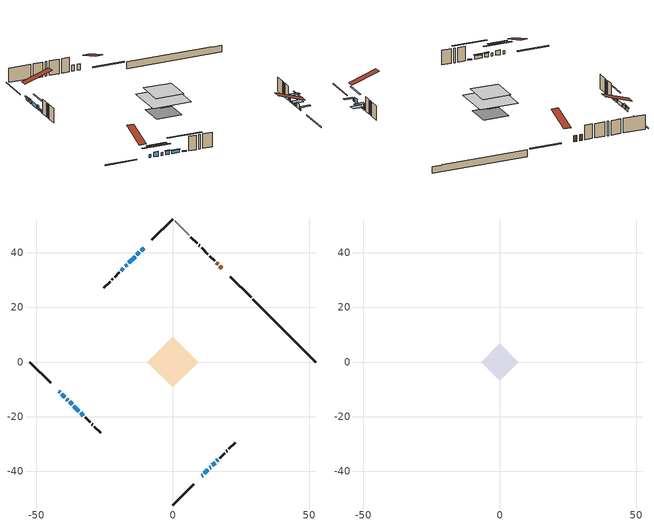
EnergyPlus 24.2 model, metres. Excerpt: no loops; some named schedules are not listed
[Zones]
conditioned space
 floor othersidecoefficients (Floor1 construction): -2.58,0 0,2.58 2.58,0 0,-2.58 z0.3
 floor adiabatic (AdiabaticFloorConstruction): -9.26,0 0,9.26 9.26,0 0,-9.26 z2.74
 floor foundation (Slab1 construction): -6.06,0 0,6.06 6.06,0 0,-6.06 z-2.01
 wall outside (RimJoist1 construction): 0,-52.45 7.62,-44.83 / -52.45,0 -44.83,-7.62 / 0,52.45 -7.62,44.83 / 28.73,23.72 21.11,31.34 z0.3:0.6
 wall outside (AdiabaticWallConstruction 1): 18.05,34.4 17.31,35.15 z0.3:2.33
 wall outside (AdiabaticWallConstruction): 10.68,-41.77 10.94,-41.52 z0.3:1.16; -41.77,-10.68 -41.34,-11.12 / -10.68,41.77 -11.58,40.87 / -38.87,-13.58 -38.44,-14.01 / -36.23,-16.22 -34.43,-18.02 z0.3:1.37; -40.68,-11.77 -39.53,-12.92 z0.3:1.93; -12.24,40.21 -13.14,39.31 / -13.79,38.66 -16.12,36.34 z0.3:1.52; 11.59,-40.86 12.92,-39.53 z0.3:2.05; 13.58,-38.88 13.87,-38.59 z0.3:0.71; -37.79,-14.67 -36.89,-15.57 z0.3:1.57; -33.78,-18.68 -32.77,-19.68 z0.3:0.66; 14.52,-37.93 15.56,-36.89 z0.3:0.55; 16.22,-36.23 16.58,-35.87 z0.3:2.31; -16.77,35.68 -17.42,35.03 z0.3:1.88; -18.07,34.38 -18.9,33.55 z0.3:0.96
 wall outside (Wall1 construction): 17.23,-35.22 19.01,-33.45 / -32.11,-20.34 -30.34,-22.11 / -19.56,32.9 -21.33,31.12 / 15.35,37.1 13.58,38.88 z0.3:5.18
 wall outside (Wall3 construction): 19.66,-32.79 19.96,-32.49 / -29.68,-22.77 -29.39,-23.07 / -21.99,30.47 -22.29,30.17 / 9.9,42.56 9.6,42.86 z0.3:5.18
 wall outside (Wall4 construction): 20.62,-31.83 22.92,-29.53 / -28.73,-23.72 -26.42,-26.03 / -22.94,29.51 -25.25,27.2 / 8.94,43.51 6.63,45.82 z0.3:5.18
 wall foundation (FoundationWall1 construction): 29.39,23.06,-2.01 29.39,23.06,0.3 50.15,2.31,0.3 50.15,2.31,0.14 52.45,0,0.14 52.45,0,-2.01
 wall othersidecoefficients (AdiabaticWallConstruction 1): 16.65,35.8 16,36.45 z0.3:2.33
 wall othersidecoefficients (Wall2 construction): 12.92,39.53 10.55,41.9 z0.3:5.18
 wall adiabatic (Wall5 construction): 5.98,46.48 0.66,51.8 z0.3:5.18
 window (WindowConstruction 12): 10.68,-41.77 10.93,-41.52 z0.3:1.16
 window (WindowConstruction 3): -41.77,-10.68 -41.34,-11.12 z0.3:1.37
 window (WindowConstruction 4): -40.68,-11.77 -39.53,-12.92 z0.3:1.92
 window (WindowConstruction 5): -10.68,41.77 -11.58,40.87 z0.3:1.37
 window (WindowConstruction 6): -12.24,40.21 -13.14,39.31 z0.3:1.52
 window (WindowConstruction 7): 11.59,-40.86 12.92,-39.53 z0.3:2.05
 window (WindowConstruction 8): 13.58,-38.88 13.86,-38.59 z0.3:0.71
 window (WindowConstruction 9): -38.87,-13.58 -38.44,-14.01 z0.3:1.37
 window (WindowConstruction 10): -37.78,-14.67 -36.89,-15.57 z0.3:1.57
 window (WindowConstruction 11): -36.23,-16.22 -34.43,-18.02 z0.3:1.37
 window (WindowConstruction 15): -33.78,-18.68 -32.77,-19.68 z0.3:0.66
 window (WindowConstruction 13): 14.52,-37.93 15.56,-36.89 z0.3:0.55
 window (WindowConstruction 14): 16.22,-36.23 16.58,-35.88 z0.3:2.31
 window (WindowConstruction): -13.8,38.66 -16.12,36.34 z0.3:1.52
 window (WindowConstruction 1): -16.77,35.68 -17.42,35.03 z0.3:1.88
 window (WindowConstruction 2): -18.08,34.38 -18.9,33.55 z0.3:0.96
 door (Door): 18.05,34.4 17.31,35.15 z0.3:2.33
 door inside (Door 1): 16.65,35.8 16.01,36.45 z0.3:2.33
 ceiling adiabatic (AdiabaticFloorConstruction): 0,-9.26 9.26,0 0,9.26 -9.26,0 z2.74
attic - vented
 floor to conditioned space (Floor2 construction Reversed): -6.82,0 0,6.82 6.82,0 0,-6.82 z5.18
 roof outside (Roof1 construction): 10.03,-42.43,5.18 3.39,-35.79,8.31 1.64,-37.54,8.31 8.28,-44.17,5.18; -42.43,-10.03,5.18 -35.79,-3.39,8.31 -37.54,-1.64,8.31 -44.17,-8.28,5.18; -10.03,42.43,5.18 -3.39,35.79,8.31 -1.64,37.54,8.31 -8.28,44.17,5.18; 18.71,33.75,5.18 12.07,27.11,8.31 13.82,25.36,8.31 20.46,32,5.18
shading: 11.15,-41.31 10.47,-41.98 12.84,-44.35 13.51,-43.68 z1.46; -39.49,-12.96 -43.61,-8.84 -43.9,-9.13 -39.78,-13.25 z3.98; -37.68,-14.77 -42.53,-9.93 -42.82,-10.22 -37.98,-15.06 z4.53; -11.72,40.73 -10.54,41.91 -10.83,42.2 -12.02,41.02 z1.57; -13.28,39.17 -12.1,40.36 -12.39,40.65 -13.57,39.46 z1.72; 14.77,-37.69 9.75,-42.71 10.04,-43 15.06,-37.98 z4.66; 14.01,-38.45 13.44,-39.02 13.73,-39.31 14.3,-38.74 z0.91; -36.6,-15.86 -40.72,-11.74 -41.01,-12.03 -36.89,-16.15 z3.98; -36.74,-15.71 -37.93,-14.53 -38.22,-14.82 -37.03,-16 z1.77; -34.29,-18.16 -36.37,-16.08 -36.66,-16.37 -34.58,-18.45 z1.57; -29.01,-23.44 -37.54,-14.92 -37.83,-15.21 -29.3,-23.74 z5.98; 15.77,-36.68 14.31,-38.14 16.68,-40.51 18.14,-39.05 z0.85; 16.79,-35.66 16.01,-36.44 18.38,-38.81 19.16,-38.03 z2.6; -19.26,33.19 -14.93,37.53 -15.22,37.82 -19.55,33.48 z4.48; -19.04,33.41 -17.93,34.52 -18.22,34.81 -19.33,33.7 z1.16
[Building]
Building 1: Terrain=Suburbs
[Site:Location]
Toronto City Centre_ON: Latitude {deg}=43.63; Longitude {deg}=-79.39; Time Zone {hr}=-5; Elevation {m}=77; Keep Site Location Information=Yes
[Site:GroundTemperature:Shallow]
5.01852, 3.26908, 3.12898, 3.95918, 7.29196, 10.6092, 13.4851, 15.3069, 15.4617, 13.9799, 11.1774, 7.9619
[Site:WaterMainsTemperature]
Calculation Method=Schedule; Temperature Schedule=mains temperature schedule
[Material] Roughness=Rough; Thermal Absorptance=0.9
Name | Thickness {m} | Conductivity {W/m-K} | Density {kg/m3} | Specific Heat {J/kg-K} | Solar Absorptance | Visible Absorptance
asphalt or fiberglass shingles | 0.00635 | 0.162714 | 1121.4 | 1465.45 | 0.4 | 0.4
ceiling loosefill ins | 0.0846667 | 0.0480833 | 16.02 | 1046.75 | 0.7 | 0.7
ceiling stud and cavity | 0.1397 | 0.0937792 | 65.682 | 1177.47 | 0.7 | 0.7
concrete 4.0 in. | 0.1016 | 1.803125 | 2242.8 | 837.4 | 0.7 | 0.7
concrete 8.0 in. | 0.2032 | 1.803125 | 2242.8 | 837.4 | 0.7 | 0.7
door material | 0.04445 | 0.053851 | 512.64 | 1214.23 | 0.7 | 0.7
door material 1 | 0.04445 | 0.060037 | 512.64 | 1214.23 | 0.7 | 0.7
exterior vertical ins | 0.0173194 | 0.029427 | 32.04 | 1214.23 | 0.7 | 0.7
floor covering | 0.0127 | 0.0433444 | 54.468 | 1339.84 | 0.6 | 0.6
floor rigid ins; rim joist rigid ins; wall rigid ins | 0.051816 | 0.029427 | 32.04 | 1214.23 | 0.7 | 0.7
floor rigid ins 1; wall rigid ins 2 | 0.512978 | 0.029427 | 32.04 | 1214.23 | 0.7 | 0.7
floor stud and cavity | 0.1397 | 0.120227 | 92.3553 | 1139.71 | 0.7 | 0.7
floor stud and cavity 1 | 0.1397 | 1.75129 | 37.0049 | 1207.88 | 0.7 | 0.7
furniture material conditioned space 1 | 0.1524 | 0.115458 | 640.8 | 1214.23 | 0.6 | 0.6
gypsum board | 0.0127 | 0.160291 | 801 | 837.4 | 0.6 | 0.6
gypsum board 1 | 0.0127 | 0.160291 | 801 | 837.4 | 0.7 | 0.7
osb sheathing 0.5 in. | 0.0127 | 0.115458 | 512.64 | 1214.23 | 0.7 | 0.7
osb sheathing 0.75 in. | 0.01905 | 0.115458 | 512.64 | 1214.23 | 0.7 | 0.7
osb sheathing 2.0 in. | 0.0508 | 0.115458 | 512.64 | 1214.23 | 0.7 | 0.7
rim joist stud and cavity | 0.0508 | 0.308293 | 125.044 | 1163.47 | 0.6 | 0.6
slab rigid ins | 0.00207109 | 0.029427 | 32.04 | 1214.23 | 0.7 | 0.7
wall rigid ins 1 | 0.051816 | 0.029427 | 32.04 | 1214.23 | 0.4 | 0.4
wall stud and cavity | 0.1397 | 0.165982 | 139.0536 | 1170.24 | 0.7 | 0.7
wall stud and cavity 1 | 0.1397 | 0.266649 | 139.0536 | 1170.24 | 0.7 | 0.7
wall stud and cavity 2 | 0.1397 | 0.369029 | 139.0536 | 1170.24 | 0.7 | 0.7
wall stud and cavity 3 | 0.1397 | 0.165635 | 139.0536 | 1170.24 | 0.7 | 0.7
wall stud and cavity 4 | 0.1397 | 0.138815 | 139.0536 | 1170.24 | 0.7 | 0.7
wall stud and cavity 5 | 0.0889 | 0.380278 | 52.3479 | 1209.89 | 0.7 | 0.7
wall stud and cavity 6 | 0.0889 | 0.391764 | 83.0341 | 1211.67 | 0.7 | 0.7
wood siding | 0.0254 | 0.102417 | 544.68 | 1172.36 | 0.4 | 0.4
wood siding 1; wood siding 2; wood siding 3 | 0.0254 | 0.102417 | 544.68 | 1172.36 | 0.7 | 0.7
[WindowMaterial:SimpleGlazingSystem]
Name | U-Factor {W/m2-K} | Solar Heat Gain Coefficient
WindowMaterial | 2.96732 | 0.6
WindowMaterial 1 | 2.99458 | 0.6
WindowMaterial 10 | 3.10132 | 0.39
WindowMaterial 11 | 3.10246 | 0.5
WindowMaterial 12 | 3.1053 | 0.51
WindowMaterial 13 | 3.04398 | 0.53
WindowMaterial 2 | 2.96164 | 0.63
WindowMaterial 3 | 2.972433 | 0.61
WindowMaterial 4 | 2.93382 | 0.65
WindowMaterial 5 | 2.92587 | 0.66
WindowMaterial 6 | 2.918492 | 0.67
WindowMaterial 7 | 2.887263 | 0.7
WindowMaterial 8 | 3.05079 | 0.5
WindowMaterial 9 | 2.91622 | 0.67
[Construction]
AdiabaticFloorConstruction: floor stud and cavity 1, floor rigid ins 1, osb sheathing 0.75 in., floor covering
AdiabaticWallConstruction: wood siding 2, wall rigid ins 2, wall stud and cavity 5, gypsum board
AdiabaticWallConstruction 1: wood siding 3, wall rigid ins 2, wall stud and cavity 5, gypsum board
Door: door material
Door 1: door material 1
Floor1 construction: floor stud and cavity, floor rigid ins, osb sheathing 0.75 in., floor covering
Floor2 construction Reversed: gypsum board, ceiling stud and cavity, ceiling loosefill ins
FoundationWall1 construction: concrete 8.0 in., gypsum board 1
furniture construction conditioned space 1: furniture material conditioned space 1
PartitionWallConstruction: gypsum board, wall stud and cavity 6, gypsum board
RimJoist1 construction: wood siding 1, rim joist rigid ins, osb sheathing 2.0 in., rim joist stud and cavity
Roof1 construction: asphalt or fiberglass shingles
Slab1 construction: slab rigid ins, concrete 4.0 in.
Wall1 construction: wood siding, wall rigid ins, osb sheathing 0.5 in., wall stud and cavity, gypsum board
Wall2 construction: wall rigid ins 1, osb sheathing 0.5 in., wall stud and cavity 1, gypsum board
Wall3 construction: wood siding, wall rigid ins, osb sheathing 0.5 in., wall stud and cavity 2, gypsum board
Wall4 construction: wood siding, wall rigid ins, osb sheathing 0.5 in., wall stud and cavity 3, gypsum board
Wall5 construction: wall rigid ins 1, osb sheathing 0.5 in., wall stud and cavity 4, gypsum board
WindowConstruction: WindowMaterial
WindowConstruction 1: WindowMaterial 1
WindowConstruction 10: WindowMaterial 9
WindowConstruction 11; WindowConstruction 5: WindowMaterial 5
WindowConstruction 12: WindowMaterial 10
WindowConstruction 13: WindowMaterial 11
WindowConstruction 14: WindowMaterial 12
WindowConstruction 15: WindowMaterial 13
WindowConstruction 2: WindowMaterial 2
WindowConstruction 3; WindowConstruction 9: WindowMaterial 3
WindowConstruction 4: WindowMaterial 4
WindowConstruction 6: WindowMaterial 6
WindowConstruction 7: WindowMaterial 7
WindowConstruction 8: WindowMaterial 8
[Zone] Multiplier=1; Part of Total Floor Area=Yes
Name | Volume {m3}
attic - vented | 47.1924
conditioned space | 642.1
[Space]
Name | Zone | Volume {m3}
attic - vented 1 | attic - vented | 47.1924
conditioned space 1 | conditioned space | 642.1
[ZoneInfiltration:EffectiveLeakageArea]
infil attic - vented 1: Zone or Space=attic - vented 1; Schedule=Always On Discrete; Effective Air Leakage Area {cm2}=3911.58; Stack Coefficient=0.000217606; Wind Coefficient=9.96679e-06
[ZoneMixing]
whole house fan mix: Zone or Space=attic - vented; Schedule=Always On Continuous; Design Flow Rate Calculation Method=Flow/Zone; Design Flow Rate {m3/s}=0; Source Zone or Space=conditioned space
[SurfaceProperty:OtherSideCoefficients]
other non-freezing space: Combined Convective/Radiative Film Coefficient {W/m2-K}=8.35; Constant Temperature Coefficient=1; External Dry-Bulb Temperature Coefficient=0; Ground Temperature Coefficient=0; Wind Speed Coefficient=0; Zone Air Temperature Coefficient=0; Constant Temperature Schedule=other non-freezing space; Previous Other Side Temperature Coefficient=0
[SurfaceProperty:ExposedFoundationPerimeter]
Slab1: Exposed Perimeter Calculation Method=TotalExposedPerimeter; Total Exposed Perimeter {m}=32.614
[InternalMass] Zone or ZoneList=conditioned space; Space or SpaceList=conditioned space 1
Name | Construction | Surface Area {m2}
furniture mass conditioned space 1 | furniture construction conditioned space 1 | 103.348
partition wall mass | PartitionWallConstruction | 258.37
[Lights]
interior lighting: Zone or ZoneList or Space or SpaceList=conditioned space 1; Schedule=interior lighting schedule; Design Level Calculation Method=LightingLevel; Lighting Level {W}=343.2; Return Air Fraction=0; Fraction Radiant=0.6; Fraction Visible=0.2; Fraction Replaceable=1
[People]
occupants: Zone or ZoneList or Space or SpaceList=conditioned space 1; Number of People Schedule=occupants schedule; Number of People Calculation Method=People; Number of People=3; Fraction Radiant=0.314171; Sensible Heat Fraction=0.56303; Activity Level Schedule=occupants activity schedule; Carbon Dioxide Generation Rate {m3/s-W}=0; Enable ASHRAE 55 Comfort Warnings=No; Mean Radiant Temperature Calculation Type=EnclosureAveraged
[ElectricEquipment] Zone or ZoneList or Space or SpaceList=conditioned space 1; Design Level Calculation Method=EquipmentLevel
Name | Schedule | Design Level {W} | Fraction Latent | Fraction Radiant | Fraction Lost
clothes dryer | clothes dryer schedule | 140.772 | 0.015 | 0.081 | 0.85
clothes washer | clothes washer schedule | 32.1985 | 0.03 | 0.162 | 0.7
cooking range | cooking range schedule | 208.969 | 0.08 | 0.432 | 0.2
dishwasher | dishwasher schedule | 66.8632 | 0.3 | 0.18 | 0.4
fridge | fridge schedule | 72.9452 | 0 | 0.6 | 0
mech vent bath fan 0 | mech vent bath fan 0 schedule | 50.2 | 0 | 0 | 1
mech vent bath fan 1 | mech vent bath fan 1 schedule | 50.2 | 0 | 0 | 1
mech vent house fan | mech vent house fan schedule | 0 | 0 | 0 | 1
mech vent house fan cfis | mech vent house fan cfis schedule | 0 | 0 | 0 | 0
mech vent range fan 0 | mech vent range fan 0 schedule | 57 | 0 | 0 | 1
misc plug loads | misc plug loads schedule | 494.7 | 0.045 | 0.513 | 0.1
whole house fan | Always On Discrete | 0 | 0 | 0 | 1
[OtherEquipment] Zone or ZoneList or Space or SpaceList=conditioned space 1; Design Level Calculation Method=EquipmentLevel
Name | Fuel Type | Schedule | Design Level {W} | Fraction Latent | Fraction Radiant | Fraction Lost
clothes dryer 1 | Electricity | clothes dryer schedule | 0 | 0.015 | 0.081 | 0.85
cooking range 1 | Electricity | cooking range schedule | 0 | 0.08 | 0.432 | 0.2
general water use latent | None | general water use schedule | 59.3978 | 1 | 0 | 0
general water use sensible | None | general water use schedule | -58.539 | 0 | 0.6 | 0
mech vent house fan latent load | None | Always On Discrete | 0 | 1 | 0 | 0
mech vent house fan sensible load | None | Always On Discrete | 0 | 0 | 0 | 0
water heater energy adjustment1 | NaturalGas | Always On Discrete | 0.01 | 0 | 0 | 1
[ZoneInfiltration:DesignFlowRate] Zone or ZoneList or Space or SpaceList=conditioned space 1; Schedule=Always On Discrete; Design Flow Rate Calculation Method=Flow/Zone; Design Flow Rate {m3/s}=0
infil flow; natural vent flow; whole house fan flow
[Foundation:Kiva]
Foundation Kiva 1: Initial Indoor Air Temperature {C}=18; Wall Height Above Grade {m}=0.299984; Wall Depth Below Slab {m}=0.2032; Custom Block Material Name 1=exterior vertical ins; Custom Block Depth 1 {m}=2.30999; Custom Block X Position 1 {m}=0.2159; Custom Block Z Position 1 {m}=0
[Foundation:Kiva:Settings]
Soil Conductivity {W/m-K}=0.849921; Soil Density {kg/m3}=1842.3; Soil Specific Heat {J/kg-K}=418.7; Ground Solar Absorptivity=0.9; Ground Thermal Absorptivity=0.9; Ground Surface Roughness {m}=0.03; Far-Field Width {m}=40; Deep-Ground Boundary Condition=ZeroFlux; Deep-Ground Depth {m}=40; Minimum Cell Dimension {m}=0.2; Maximum Cell Growth Coefficient=3; Simulation Timestep=Timestep
[Exterior:Lights]
exterior lighting: Schedule=exterior lighting schedule; Design Level {W}=75.6
[Schedule:Constant]
Name | Hourly Value
Always On Continuous; mech vent house fan schedule; mech vent house fan cfis schedule; Always On Discrete | 1
other non-freezing space; fridge schedule | 0
occupants activity schedule | 117.228
[Schedule:Week:Daily]
interior lighting schedule Week Rule - Jan1-Jan27: interior lighting schedule day, interior lighting schedule day, interior lighting schedule day, interior lighting schedule day, interior lighting schedule day, interior lighting schedule day, interior lighting schedule day, interior lighting schedule default day, interior lighting schedule default day, interior lighting schedule default day, interior lighting schedule default day, interior lighting schedule default day
interior lighting schedule Week Rule - Jan28-Feb3: interior lighting schedule day, interior lighting schedule day, interior lighting schedule day, interior lighting schedule day, interior lighting schedule day 1, interior lighting schedule day 1, interior lighting schedule day 1, interior lighting schedule default day, interior lighting schedule default day, interior lighting schedule default day, interior lighting schedule default day, interior lighting schedule default day
interior lighting schedule Week Rule - Feb4-Feb24: interior lighting schedule day 1, interior lighting schedule day 1, interior lighting schedule day 1, interior lighting schedule day 1, interior lighting schedule day 1, interior lighting schedule day 1, interior lighting schedule day 1, interior lighting schedule default day, interior lighting schedule default day, interior lighting schedule default day, interior lighting schedule default day, interior lighting schedule default day
interior lighting schedule Week Rule - Feb25-Mar3: interior lighting schedule day 1, interior lighting schedule day 1, interior lighting schedule day 1, interior lighting schedule day 1, interior lighting schedule day 2, interior lighting schedule day 2, interior lighting schedule day 2, interior lighting schedule default day, interior lighting schedule default day, interior lighting schedule default day, interior lighting schedule default day, interior lighting schedule default day
interior lighting schedule Week Rule - Mar4-Mar31: interior lighting schedule day 2, interior lighting schedule day 2, interior lighting schedule day 2, interior lighting schedule day 2, interior lighting schedule day 2, interior lighting schedule day 2, interior lighting schedule day 2, interior lighting schedule default day, interior lighting schedule default day, interior lighting schedule default day, interior lighting schedule default day, interior lighting schedule default day
interior lighting schedule Week Rule - Apr1-Apr28: interior lighting schedule day 3, interior lighting schedule day 3, interior lighting schedule day 3, interior lighting schedule day 3, interior lighting schedule day 3, interior lighting schedule day 3, interior lighting schedule day 3, interior lighting schedule default day, interior lighting schedule default day, interior lighting schedule default day, interior lighting schedule default day, interior lighting schedule default day
interior lighting schedule Week Rule - Apr29-May5: interior lighting schedule day 3, interior lighting schedule day 3, interior lighting schedule day 4, interior lighting schedule day 4, interior lighting schedule day 4, interior lighting schedule day 4, interior lighting schedule day 4, interior lighting schedule default day, interior lighting schedule default day, interior lighting schedule default day, interior lighting schedule default day, interior lighting schedule default day
interior lighting schedule Week Rule - May6-May26: interior lighting schedule day 4, interior lighting schedule day 4, interior lighting schedule day 4, interior lighting schedule day 4, interior lighting schedule day 4, interior lighting schedule day 4, interior lighting schedule day 4, interior lighting schedule default day, interior lighting schedule default day, interior lighting schedule default day, interior lighting schedule default day, interior lighting schedule default day
interior lighting schedule Week Rule - May27-Jun2: interior lighting schedule day 4, interior lighting schedule day 4, interior lighting schedule day 4, interior lighting schedule day 4, interior lighting schedule day 4, interior lighting schedule day 5, interior lighting schedule day 5, interior lighting schedule default day, interior lighting schedule default day, interior lighting schedule default day, interior lighting schedule default day, interior lighting schedule default day
interior lighting schedule Week Rule - Jun3-Jun30: interior lighting schedule day 5, interior lighting schedule day 5, interior lighting schedule day 5, interior lighting schedule day 5, interior lighting schedule day 5, interior lighting schedule day 5, interior lighting schedule day 5, interior lighting schedule default day, interior lighting schedule default day, interior lighting schedule default day, interior lighting schedule default day, interior lighting schedule default day
interior lighting schedule Week Rule - Jul1-Jul28: interior lighting schedule day 6, interior lighting schedule day 6, interior lighting schedule day 6, interior lighting schedule day 6, interior lighting schedule day 6, interior lighting schedule day 6, interior lighting schedule day 6, interior lighting schedule default day, interior lighting schedule default day, interior lighting schedule default day, interior lighting schedule default day, interior lighting schedule default day
interior lighting schedule Week Rule - Jul29-Aug4: interior lighting schedule day 6, interior lighting schedule day 6, interior lighting schedule day 6, interior lighting schedule day 7, interior lighting schedule day 7, interior lighting schedule day 7, interior lighting schedule day 7, interior lighting schedule default day, interior lighting schedule default day, interior lighting schedule default day, interior lighting schedule default day, interior lighting schedule default day
interior lighting schedule Week Rule - Aug5-Aug25: interior lighting schedule day 7, interior lighting schedule day 7, interior lighting schedule day 7, interior lighting schedule day 7, interior lighting schedule day 7, interior lighting schedule day 7, interior lighting schedule day 7, interior lighting schedule default day, interior lighting schedule default day, interior lighting schedule default day, interior lighting schedule default day, interior lighting schedule default day
interior lighting schedule Week Rule - Aug26-Sep1: interior lighting schedule day 7, interior lighting schedule day 7, interior lighting schedule day 7, interior lighting schedule day 7, interior lighting schedule day 7, interior lighting schedule day 7, interior lighting schedule day 8, interior lighting schedule default day, interior lighting schedule default day, interior lighting schedule default day, interior lighting schedule default day, interior lighting schedule default day
interior lighting schedule Week Rule - Sep2-Sep29: interior lighting schedule day 8, interior lighting schedule day 8, interior lighting schedule day 8, interior lighting schedule day 8, interior lighting schedule day 8, interior lighting schedule day 8, interior lighting schedule day 8, interior lighting schedule default day, interior lighting schedule default day, interior lighting schedule default day, interior lighting schedule default day, interior lighting schedule default day
interior lighting schedule Week Rule - Sep30-Oct6: interior lighting schedule day 8, interior lighting schedule day 9, interior lighting schedule day 9, interior lighting schedule day 9, interior lighting schedule day 9, interior lighting schedule day 9, interior lighting schedule day 9, interior lighting schedule default day, interior lighting schedule default day, interior lighting schedule default day, interior lighting schedule default day, interior lighting schedule default day
interior lighting schedule Week Rule - Oct7-Oct27: interior lighting schedule day 9, interior lighting schedule day 9, interior lighting schedule day 9, interior lighting schedule day 9, interior lighting schedule day 9, interior lighting schedule day 9, interior lighting schedule day 9, interior lighting schedule default day, interior lighting schedule default day, interior lighting schedule default day, interior lighting schedule default day, interior lighting schedule default day
interior lighting schedule Week Rule - Oct28-Nov3: interior lighting schedule day 9, interior lighting schedule day 9, interior lighting schedule day 9, interior lighting schedule day 9, interior lighting schedule day 10, interior lighting schedule day 10, interior lighting schedule day 10, interior lighting schedule default day, interior lighting schedule default day, interior lighting schedule default day, interior lighting schedule default day, interior lighting schedule default day
interior lighting schedule Week Rule - Nov4-Nov24: interior lighting schedule day 10, interior lighting schedule day 10, interior lighting schedule day 10, interior lighting schedule day 10, interior lighting schedule day 10, interior lighting schedule day 10, interior lighting schedule day 10, interior lighting schedule default day, interior lighting schedule default day, interior lighting schedule default day, interior lighting schedule default day, interior lighting schedule default day
interior lighting schedule Week Rule - Nov25-Dec1: interior lighting schedule day 10, interior lighting schedule day 10, interior lighting schedule day 10, interior lighting schedule day 10, interior lighting schedule day 10, interior lighting schedule day 10, interior lighting schedule day 11, interior lighting schedule default day, interior lighting schedule default day, interior lighting schedule default day, interior lighting schedule default day, interior lighting schedule default day
interior lighting schedule Week Rule - Dec2-Dec31: interior lighting schedule day 11, interior lighting schedule day 11, interior lighting schedule day 11, interior lighting schedule day 11, interior lighting schedule day 11, interior lighting schedule day 11, interior lighting schedule day 11, interior lighting schedule default day, interior lighting schedule default day, interior lighting schedule default day, interior lighting schedule default day, interior lighting schedule default day
occupants schedule Week Rule - Jan1-Dec31: occupants schedule day, occupants schedule day, occupants schedule day, occupants schedule day, occupants schedule day, occupants schedule day, occupants schedule day, occupants schedule default day, occupants schedule default day, occupants schedule default day, occupants schedule default day, occupants schedule default day
clothes dryer schedule Week Rule - Jan1-Dec31: clothes dryer schedule day, clothes dryer schedule day, clothes dryer schedule day, clothes dryer schedule day, clothes dryer schedule day, clothes dryer schedule day, clothes dryer schedule day, clothes dryer schedule default day, clothes dryer schedule default day, clothes dryer schedule default day, clothes dryer schedule default day, clothes dryer schedule default day
clothes washer schedule Week Rule - Jan1-Dec31: clothes washer schedule day, clothes washer schedule day, clothes washer schedule day, clothes washer schedule day, clothes washer schedule day, clothes washer schedule day, clothes washer schedule day, clothes washer schedule default day, clothes washer schedule default day, clothes washer schedule default day, clothes washer schedule default day, clothes washer schedule default day
cooking range schedule Week Rule - Jan1-Dec31: cooking range schedule day, cooking range schedule day, cooking range schedule day, cooking range schedule day, cooking range schedule day, cooking range schedule day, cooking range schedule day, cooking range schedule default day, cooking range schedule default day, cooking range schedule default day, cooking range schedule default day, cooking range schedule default day
dishwasher schedule Week Rule - Jan1-Dec31: dishwasher schedule day, dishwasher schedule day, dishwasher schedule day, dishwasher schedule day, dishwasher schedule day, dishwasher schedule day, dishwasher schedule day, dishwasher schedule default day, dishwasher schedule default day, dishwasher schedule default day, dishwasher schedule default day, dishwasher schedule default day
mech vent bath fan 0 schedule Week Rule - Jan1-Dec31: mech vent bath fan 0 schedule day, mech vent bath fan 0 schedule day, mech vent bath fan 0 schedule day, mech vent bath fan 0 schedule day, mech vent bath fan 0 schedule day, mech vent bath fan 0 schedule day, mech vent bath fan 0 schedule day, mech vent bath fan 0 schedule default day, mech vent bath fan 0 schedule default day, mech vent bath fan 0 schedule default day, mech vent bath fan 0 schedule default day, mech vent bath fan 0 schedule default day
mech vent bath fan 1 schedule Week Rule - Jan1-Dec31: mech vent bath fan 1 schedule day, mech vent bath fan 1 schedule day, mech vent bath fan 1 schedule day, mech vent bath fan 1 schedule day, mech vent bath fan 1 schedule day, mech vent bath fan 1 schedule day, mech vent bath fan 1 schedule day, mech vent bath fan 1 schedule default day, mech vent bath fan 1 schedule default day, mech vent bath fan 1 schedule default day, mech vent bath fan 1 schedule default day, mech vent bath fan 1 schedule default day
mech vent range fan 0 schedule Week Rule - Jan1-Dec31: mech vent range fan 0 schedule day, mech vent range fan 0 schedule day, mech vent range fan 0 schedule day, mech vent range fan 0 schedule day, mech vent range fan 0 schedule day, mech vent range fan 0 schedule day, mech vent range fan 0 schedule day, mech vent range fan 0 schedule default day, mech vent range fan 0 schedule default day, mech vent range fan 0 schedule default day, mech vent range fan 0 schedule default day, mech vent range fan 0 schedule default day
misc plug loads schedule Week Rule - Jan1-Dec31: misc plug loads schedule day, misc plug loads schedule day, misc plug loads schedule day, misc plug loads schedule day, misc plug loads schedule day, misc plug loads schedule day, misc plug loads schedule day, misc plug loads schedule default day, misc plug loads schedule default day, misc plug loads schedule default day, misc plug loads schedule default day, misc plug loads schedule default day
general water use schedule Week Rule - Jan1-Dec31: general water use schedule day, general water use schedule day, general water use schedule day, general water use schedule day, general water use schedule day, general water use schedule day, general water use schedule day, general water use schedule default day, general water use schedule default day, general water use schedule default day, general water use schedule default day, general water use schedule default day
exterior lighting schedule Week Rule - Jan1-Jan27: exterior lighting schedule day, exterior lighting schedule day, exterior lighting schedule day, exterior lighting schedule day, exterior lighting schedule day, exterior lighting schedule day, exterior lighting schedule day, exterior lighting schedule default day, exterior lighting schedule default day, exterior lighting schedule default day, exterior lighting schedule default day, exterior lighting schedule default day
exterior lighting schedule Week Rule - Jan28-Feb3: exterior lighting schedule day, exterior lighting schedule day, exterior lighting schedule day, exterior lighting schedule day, exterior lighting schedule day 1, exterior lighting schedule day 1, exterior lighting schedule day 1, exterior lighting schedule default day, exterior lighting schedule default day, exterior lighting schedule default day, exterior lighting schedule default day, exterior lighting schedule default day
exterior lighting schedule Week Rule - Feb4-Feb24: exterior lighting schedule day 1, exterior lighting schedule day 1, exterior lighting schedule day 1, exterior lighting schedule day 1, exterior lighting schedule day 1, exterior lighting schedule day 1, exterior lighting schedule day 1, exterior lighting schedule default day, exterior lighting schedule default day, exterior lighting schedule default day, exterior lighting schedule default day, exterior lighting schedule default day
exterior lighting schedule Week Rule - Feb25-Mar3: exterior lighting schedule day 1, exterior lighting schedule day 1, exterior lighting schedule day 1, exterior lighting schedule day 1, exterior lighting schedule day 2, exterior lighting schedule day 2, exterior lighting schedule day 2, exterior lighting schedule default day, exterior lighting schedule default day, exterior lighting schedule default day, exterior lighting schedule default day, exterior lighting schedule default day
exterior lighting schedule Week Rule - Mar4-Mar31: exterior lighting schedule day 2, exterior lighting schedule day 2, exterior lighting schedule day 2, exterior lighting schedule day 2, exterior lighting schedule day 2, exterior lighting schedule day 2, exterior lighting schedule day 2, exterior lighting schedule default day, exterior lighting schedule default day, exterior lighting schedule default day, exterior lighting schedule default day, exterior lighting schedule default day
exterior lighting schedule Week Rule - Apr1-Apr28: exterior lighting schedule day 3, exterior lighting schedule day 3, exterior lighting schedule day 3, exterior lighting schedule day 3, exterior lighting schedule day 3, exterior lighting schedule day 3, exterior lighting schedule day 3, exterior lighting schedule default day, exterior lighting schedule default day, exterior lighting schedule default day, exterior lighting schedule default day, exterior lighting schedule default day
exterior lighting schedule Week Rule - Apr29-May5: exterior lighting schedule day 3, exterior lighting schedule day 3, exterior lighting schedule day 4, exterior lighting schedule day 4, exterior lighting schedule day 4, exterior lighting schedule day 4, exterior lighting schedule day 4, exterior lighting schedule default day, exterior lighting schedule default day, exterior lighting schedule default day, exterior lighting schedule default day, exterior lighting schedule default day
exterior lighting schedule Week Rule - May6-May26: exterior lighting schedule day 4, exterior lighting schedule day 4, exterior lighting schedule day 4, exterior lighting schedule day 4, exterior lighting schedule day 4, exterior lighting schedule day 4, exterior lighting schedule day 4, exterior lighting schedule default day, exterior lighting schedule default day, exterior lighting schedule default day, exterior lighting schedule default day, exterior lighting schedule default day
exterior lighting schedule Week Rule - May27-Jun2: exterior lighting schedule day 4, exterior lighting schedule day 4, exterior lighting schedule day 4, exterior lighting schedule day 4, exterior lighting schedule day 4, exterior lighting schedule day 5, exterior lighting schedule day 5, exterior lighting schedule default day, exterior lighting schedule default day, exterior lighting schedule default day, exterior lighting schedule default day, exterior lighting schedule default day
[Schedule:Year]
interior lighting schedule: interior lighting schedule Week Rule - Jan1-Jan27, 1, 1, 1, 27, interior lighting schedule Week Rule - Jan28-Feb3, 1, 28, 2, 3, interior lighting schedule Week Rule - Feb4-Feb24, 2, 4, 2, 24, interior lighting schedule Week Rule - Feb25-Mar3, 2, 25, 3, 3, interior lighting schedule Week Rule - Mar4-Mar31, 3, 4, 3, 31, interior lighting schedule Week Rule - Apr1-Apr28, 4, 1, 4, 28, interior lighting schedule Week Rule - Apr29-May5, 4, 29, 5, 5, interior lighting schedule Week Rule - May6-May26, 5, 6, 5, 26, interior lighting schedule Week Rule - May27-Jun2, 5, 27, 6, 2, interior lighting schedule Week Rule - Jun3-Jun30, 6, 3, 6, 30, interior lighting schedule Week Rule - Jul1-Jul28, 7, 1, 7, 28, interior lighting schedule Week Rule - Jul29-Aug4, 7, 29, 8, 4, interior lighting schedule Week Rule - Aug5-Aug25, 8, 5, 8, 25, interior lighting schedule Week Rule - Aug26-Sep1, 8, 26, 9, 1, interior lighting schedule Week Rule - Sep2-Sep29, 9, 2, 9, 29, interior lighting schedule Week Rule - Sep30-Oct6, 9, 30, 10, 6, interior lighting schedule Week Rule - Oct7-Oct27, 10, 7, 10, 27, interior lighting schedule Week Rule - Oct28-Nov3, 10, 28, 11, 3, interior lighting schedule Week Rule - Nov4-Nov24, 11, 4, 11, 24, interior lighting schedule Week Rule - Nov25-Dec1, 11, 25, 12, 1, interior lighting schedule Week Rule - Dec2-Dec31, 12, 2, 12, 31
occupants schedule: occupants schedule Week Rule - Jan1-Dec31, 1, 1, 12, 31
clothes dryer schedule: clothes dryer schedule Week Rule - Jan1-Dec31, 1, 1, 12, 31
clothes washer schedule: clothes washer schedule Week Rule - Jan1-Dec31, 1, 1, 12, 31
cooking range schedule: cooking range schedule Week Rule - Jan1-Dec31, 1, 1, 12, 31
dishwasher schedule: dishwasher schedule Week Rule - Jan1-Dec31, 1, 1, 12, 31
mech vent bath fan 0 schedule: mech vent bath fan 0 schedule Week Rule - Jan1-Dec31, 1, 1, 12, 31
mech vent bath fan 1 schedule: mech vent bath fan 1 schedule Week Rule - Jan1-Dec31, 1, 1, 12, 31
mech vent range fan 0 schedule: mech vent range fan 0 schedule Week Rule - Jan1-Dec31, 1, 1, 12, 31
misc plug loads schedule: misc plug loads schedule Week Rule - Jan1-Dec31, 1, 1, 12, 31
general water use schedule: general water use schedule Week Rule - Jan1-Dec31, 1, 1, 12, 31
exterior lighting schedule: exterior lighting schedule Week Rule - Jan1-Jan27, 1, 1, 1, 27, exterior lighting schedule Week Rule - Jan28-Feb3, 1, 28, 2, 3, exterior lighting schedule Week Rule - Feb4-Feb24, 2, 4, 2, 24, exterior lighting schedule Week Rule - Feb25-Mar3, 2, 25, 3, 3, exterior lighting schedule Week Rule - Mar4-Mar31, 3, 4, 3, 31, exterior lighting schedule Week Rule - Apr1-Apr28, 4, 1, 4, 28, exterior lighting schedule Week Rule - Apr29-May5, 4, 29, 5, 5, exterior lighting schedule Week Rule - May6-May26, 5, 6, 5, 26, exterior lighting schedule Week Rule - May27-Jun2, 5, 27, 6, 2, exterior lighting schedule Week Rule - Jun3-Jun30, 6, 3, 6, 30, exterior lighting schedule Week Rule - Jul1-Jul28, 7, 1, 7, 28, exterior lighting schedule Week Rule - Jul29-Aug4, 7, 29, 8, 4, exterior lighting schedule Week Rule - Aug5-Aug25, 8, 5, 8, 25, exterior lighting schedule Week Rule - Aug26-Sep1, 8, 26, 9, 1, exterior lighting schedule Week Rule - Sep2-Sep29, 9, 2, 9, 29, exterior lighting schedule Week Rule - Sep30-Oct6, 9, 30, 10, 6, exterior lighting schedule Week Rule - Oct7-Oct27, 10, 7, 10, 27, exterior lighting schedule Week Rule - Oct28-Nov3, 10, 28, 11, 3, exterior lighting schedule Week Rule - Nov4-Nov24, 11, 4, 11, 24, exterior lighting schedule Week Rule - Nov25-Dec1, 11, 25, 12, 1, exterior lighting schedule Week Rule - Dec2-Dec31, 12, 2, 12, 31
[Schedule:Compact]
mains temperature schedule: Through: 01/01, For: AllDays, Until: 24:00, 8.80333, Through: 01/02, For: AllDays, Until: 24:00, 8.74333, Through: 01/03, For: AllDays, Until: 24:00, 8.68389, Through: 01/04, For: AllDays, Until: 24:00, 8.62611, Through: 01/05, For: AllDays, Until: 24:00, 8.56944, Through: 01/06, For: AllDays, Until: 24:00, 8.51389, Through: 01/07, For: AllDays, Until: 24:00, 8.45944, Through: 01/08, For: AllDays, Until: 24:00, 8.40611, Through: 01/09, For: AllDays, Until: 24:00, 8.35389, Through: 01/10, For: AllDays, Until: 24:00, 8.30278, Through: 01/11, For: AllDays, Until: 24:00, 8.25333, Through: 01/12, For: AllDays, Until: 24:00, 8.205, Through: 01/13, For: AllDays, Until: 24:00, 8.15778, Through: 01/14, For: AllDays, Until: 24:00, 8.11222, Through: 01/15, For: AllDays, Until: 24:00, 8.06778, Through: 01/16, For: AllDays, Until: 24:00, 8.02444, Through: 01/17, For: AllDays, Until: 24:00, 7.98222, Through: 01/18, For: AllDays, Until: 24:00, 7.94167, Through: 01/19, For: AllDays, Until: 24:00, 7.90222, Through: 01/20, For: AllDays, Until: 24:00, 7.86444, Through: 01/21, For: AllDays, Until: 24:00, 7.82778, Through: 01/22, For: AllDays, Until: 24:00, 7.79278, Through: 01/23, For: AllDays, Until: 24:00, 7.75889, Through: 01/24, For: AllDays, Until: 24:00, 7.72667, Through: 01/25, For: AllDays, Until: 24:00, 7.69556, Through: 01/26, For: AllDays, Until: 24:00, 7.66611, Through: 01/27, For: AllDays, Until: 24:00, 7.63778, Through: 01/28, For: AllDays, Until: 24:00, 7.61111, Through: 01/29, For: AllDays, Until: 24:00, 7.58556, Through: 01/30, For: AllDays, Until: 24:00, 7.56167, Through: 01/31, For: AllDays, Until: 24:00, 7.53944, Through: 02/01, For: AllDays, Until: 24:00, 7.51833, Through: 02/02, For: AllDays, Until: 24:00, 7.49889, Through: 02/03, For: AllDays, Until: 24:00, 7.48111, Through: 02/04, For: AllDays, Until: 24:00, 7.46444, Through: 02/05, For: AllDays, Until: 24:00, 7.44944, Through: 02/06, For: AllDays, Until: 24:00, 7.43556, Through: 02/07, For: AllDays, Until: 24:00, 7.42333, Through: 02/08, For: AllDays, Until: 24:00, 7.41278, Through: 02/09, For: AllDays, Until: 24:00, 7.40389, Through: 02/10, For: AllDays, Until: 24:00, 7.39611, Through: 02/11, For: AllDays, Until: 24:00, 7.39, Through: 02/12, For: AllDays, Until: 24:00, 7.38556, Through: 02/13, For: AllDays, Until: 24:00, 7.38222, Through: 02/14, For: AllDays, Until: 24:00, 7.38056, Through: 02/15, For: AllDays, Until: 24:00, 7.38056, Through: 02/16, For: AllDays, Until: 24:00, 7.38222, Through: 02/17, For: AllDays, Until: 24:00, 7.385, Through: 02/18, For: AllDays, Until: 24:00, 7.38944, Through: 02/19, For: AllDays, Until: 24:00, 7.395, Through: 02/20, For: AllDays, Until: 24:00, 7.40278, Through: 02/21, For: AllDays, Until: 24:00, 7.41167, Through: 02/22, For: AllDays, Until: 24:00, 7.42222, Through: 02/23, For: AllDays, Until: 24:00, 7.43389, Through: 02/24, For: AllDays, Until: 24:00, 7.44722, Through: 02/25, For: AllDays, Until: 24:00, 7.46222, Through: 02/26, For: AllDays, Until: 24:00, 7.47833, Through: 02/27, For: AllDays, Until: 24:00, 7.49611, Through: 02/28, For: AllDays, Until: 24:00, 7.51556, Through: 03/01, For: AllDays, Until: 24:00, 7.53667, Through: 03/02, For: AllDays, Until: 24:00, 7.55889, Through: 03/03, For: AllDays, Until: 24:00, 7.58222, Through: 03/04, For: AllDays, Until: 24:00, 7.60722, Through: 03/05, For: AllDays, Until: 24:00, 7.63389, Through: 03/06, For: AllDays, Until: 24:00, 7.66222, Through: 03/07, For: AllDays, Until: 24:00, 7.69111, Through: 03/08, For: AllDays, Until: 24:00, 7.72222, Through: 03/09, For: AllDays, Until: 24:00, 7.75444, Through: 03/10, For: AllDays, Until: 24:00, 7.78778, Through: 03/11, For: AllDays, Until: 24:00, 7.82278, Through: 03/12, For: AllDays, Until: 24:00, 7.85944, Through: 03/13, For: AllDays, Until: 24:00, 7.89722, Through: 03/14, For: AllDays, Until: 24:00, 7.93611, Through: 03/15, For: AllDays, Until: 24:00, 7.97667, Through: 03/16, For: AllDays, Until: 24:00, 8.01833, Through: 03/17, For: AllDays, Until: 24:00, 8.06167, Through: 03/18, For: AllDays, Until: 24:00, 8.10611, Through: 03/19, For: AllDays, Until: 24:00, 8.15167, Through: 03/20, For: AllDays, Until: 24:00, 8.19833, Through: 03/21, For: AllDays, Until: 24:00, 8.24667, Through: 03/22, For: AllDays, Until: 24:00, 8.29611, Through: 03/23, For: AllDays, Until: 24:00, 8.34667, Through: 03/24, For: AllDays, Until: 24:00, 8.39889, Through: 03/25, For: AllDays, Until: 24:00, 8.45167, Through: 03/26, For: AllDays, Until: 24:00, 8.50611, Through: 03/27, For: AllDays, Until: 24:00, 8.56167, Through: 03/28, For: AllDays, Until: 24:00, 8.61833, Through: 03/29, For: AllDays, Until: 24:00, 8.67611, Through: 03/30, For: AllDays, Until: 24:00, 8.735, Through: 03/31, For: AllDays, Until: 24:00, 8.795, Through: 04/01, For: AllDays, Until: 24:00, 8.85611, Through: 04/02, For: AllDays, Until: 24:00, 8.91833, Through: 04/03, For: AllDays, Until: 24:00, 8.98167, Through: 04/04, For: AllDays, Until: 24:00, 9.04556, Through: 04/05, For: AllDays, Until: 24:00, 9.11111, Through: 04/06, For: AllDays, Until: 24:00, 9.17722, Through: 04/07, For: AllDays, Until: 24:00, 9.24444, Through: 04/08, For: AllDays, Until: 24:00, 9.31222, Through: 04/09, For: AllDays, Until: 24:00, 9.38167, Through: 04/10, For: AllDays, Until: 24:00, 9.45167, Through: 04/11, For: AllDays, Until: 24:00, 9.52222, Through: 04/12, For: AllDays, Until: 24:00, 9.59444, Through: 04/13, For: AllDays, Until: 24:00, 9.66667, Through: 04/14, For: AllDays, Until: 24:00, 9.74, Through: 04/15, For: AllDays, Until: 24:00, 9.81444, Through: 04/16, For: AllDays, Until: 24:00, 9.88944, Through: 04/17, For: AllDays, Until: 24:00, 9.96556, Through: 04/18, For: AllDays, Until: 24:00, 10.0417, Through: 04/19, For: AllDays, Until: 24:00, 10.1189, Through: 04/20, For: AllDays, Until: 24:00, 10.1972, Through: 04/21, For: AllDays, Until: 24:00, 10.2756, Through: 04/22, For: AllDays, Until: 24:00, 10.355, Through: 04/23, For: AllDays, Until: 24:00, 10.435, Through: 04/24, For: AllDays, Until: 24:00, 10.515, Through: 04/25, For: AllDays, Until: 24:00, 10.5961, Through: 04/26, For: AllDays, Until: 24:00, 10.6778, Through: 04/27, For: AllDays, Until: 24:00, 10.76, Through: 04/28, For: AllDays, Until: 24:00, 10.8428, Through: 04/29, For: AllDays, Until: 24:00, 10.9261, Through: 04/30, For: AllDays, Until: 24:00, 11.0094, Through: 05/01, For: AllDays, Until: 24:00, 11.0933, Through: 05/02, For: AllDays, Until: 24:00, 11.1778, Through: 05/03, For: AllDays, Until: 24:00, 11.2628, Through: 05/04, For: AllDays, Until: 24:00, 11.3478, Through: 05/05, For: AllDays, Until: 24:00, 11.4333, Through: 05/06, For: AllDays, Until: 24:00, 11.5189, Through: 05/07, For: AllDays, Until: 24:00, 11.605, Through: 05/08, For: AllDays, Until: 24:00, 11.6917, Through: 05/09, For: AllDays, Until: 24:00, 11.7778, Through: 05/10, For: AllDays, Until: 24:00, 11.865, Through: 05/11, For: AllDays, Until: 24:00, 11.9517, Through: 05/12, For: AllDays, Until: 24:00, 12.0389, Through: 05/13, For: AllDays, Until: 24:00, 12.1261, Through: 05/14, For: AllDays, Until: 24:00, 12.2133, Through: 05/15, For: AllDays, Until: 24:00, 12.3006, Through: 05/16, For: AllDays, Until: 24:00, 12.3883, Through: 05/17, For: AllDays, Until: 24:00, 12.4756, Through: 05/18, For: AllDays, Until: 24:00, 12.5628, Through: 05/19, For: AllDays, Until: 24:00, 12.6506, Through: 05/20, For: AllDays, Until: 24:00, 12.7378, Through: 05/21, For: AllDays, Until: 24:00, 12.825, Through: 05/22, For: AllDays, Until: 24:00, 12.9122, Through: 05/23, For: AllDays, Until: 24:00, 12.9994, Through: 05/24, For: AllDays, Until: 24:00, 13.0861, Through: 05/25, For: AllDays, Until: 24:00, 13.1728, Through: 05/26, For: AllDays, Until: 24:00, 13.2594, Through: 05/27, For: AllDays, Until: 24:00, 13.3456, Through: 05/28, For: AllDays, Until: 24:00, 13.4317, Through: 05/29, For: AllDays, Until: 24:00, 13.5172, Through: 05/30, For: AllDays, Until: 24:00, 13.6028, Through: 05/31, For: AllDays, Until: 24:00, 13.6878, Through: 06/01, For: AllDays, Until: 24:00, 13.7722, Through: 06/02, For: AllDays, Until: 24:00, 13.8567, Through: 06/03, For: AllDays, Until: 24:00, 13.9406, Through: 06/04, For: AllDays, Until: 24:00, 14.0239, Through: 06/05, For: AllDays, Until: 24:00, 14.1067, Through: 06/06, For: AllDays, Until: 24:00, 14.1894, Through: 06/07, For: AllDays, Until: 24:00, 14.2711, Through: 06/08, For: AllDays, Until: 24:00, 14.3528, Through: 06/09, For: AllDays, Until: 24:00, 14.4339, Through: 06/10, For: AllDays, Until: 24:00, 14.5139, Through: 06/11, For: AllDays, Until: 24:00, 14.5939, Through: 06/12, For: AllDays, Until: 24:00, 14.6728, Through: 06/13, For: AllDays, Until: 24:00, 14.7511, Through: 06/14, For: AllDays, Until: 24:00, 14.8289, Through: 06/15, For: AllDays, Until: 24:00, 14.9061, Through: 06/16, For: AllDays, Until: 24:00, 14.9822, Through: 06/17, For: AllDays, Until: 24:00, 15.0578, Through: 06/18, For: AllDays, Until: 24:00, 15.1328, Through: 06/19, For: AllDays, Until: 24:00, 15.2067, Through: 06/20, For: AllDays, Until: 24:00, 15.28, Through: 06/21, For: AllDays, Until: 24:00, 15.3522, Through: 06/22, For: AllDays, Until: 24:00, 15.4239, Through: 06/23, For: AllDays, Until: 24:00, 15.4944, Through: 06/24, For: AllDays, Until: 24:00, 15.5639, Through: 06/25, For: AllDays, Until: 24:00, 15.6328, Through: 06/26, For: AllDays, Until: 24:00, 15.7006, Through: 06/27, For: AllDays, Until: 24:00, 15.7678, Through: 06/28, For: AllDays, Until: 24:00, 15.8333, Through: 06/29, For: AllDays, Until: 24:00, 15.8983, Through: 06/30, For: AllDays, Until: 24:00, 15.9622, Through: 07/01, For: AllDays, Until: 24:00, 16.025, Through: 07/02, For: AllDays, Until: 24:00, 16.0872, Through: 07/03, For: AllDays, Until: 24:00, 16.1478, Through: 07/04, For: AllDays, Until: 24:00, 16.2072, Through: 07/05, For: AllDays, Until: 24:00, 16.2661, Through: 07/06, For: AllDays, Until: 24:00, 16.3233, Through: 07/07, For: AllDays, Until: 24:00, 16.3794, Through: 07/08, For: AllDays, Until: 24:00, 16.435, Through: 07/09, For: AllDays, Until: 24:00, 16.4889, Through: 07/10, For: AllDays, Until: 24:00, 16.5417, Through: 07/11, For: AllDays, Until: 24:00, 16.5928, Through: 07/12, For: AllDays, Until: 24:00, 16.6433, Through: 07/13, For: AllDays, Until: 24:00, 16.6922, Through: 07/14, For: AllDays, Until: 24:00, 16.74, Through: 07/15, For: AllDays, Until: 24:00, 16.7867, Through: 07/16, For: AllDays, Until: 24:00, 16.8322, Through: 07/17, For: AllDays, Until: 24:00, 16.8761, Through: 07/18, For: AllDays, Until: 24:00, 16.9189, Through: 07/19, For: AllDays, Until: 24:00, 16.96, Through: 07/20, For: AllDays, Until: 24:00, 17, Through: 07/21, For: AllDays, Until: 24:00, 17.0389, Through: 07/22, For: AllDays, Until: 24:00, 17.0761, Through: 07/23, For: AllDays, Until: 24:00, 17.1122, Through: 07/24, For: AllDays, Until: 24:00, 17.1467, Through: 07/25, For: AllDays, Until: 24:00, 17.18, Through: 07/26, For: AllDays, Until: 24:00, 17.2117, Through: 07/27, For: AllDays, Until: 24:00, 17.2422, Through: 07/28, For: AllDays, Until: 24:00, 17.2711, Through: 07/29, For: AllDays, Until: 24:00, 17.2983, Through: 07/30, For: AllDays, Until: 24:00, 17.3244, Through: 07/31, For: AllDays, Until: 24:00, 17.3494, Through: 08/01, For: AllDays, Until: 24:00, 17.3728, Through: 08/02, For: AllDays, Until: 24:00, 17.3944, Through: 08/03, For: AllDays, Until: 24:00, 17.4144, Through: 08/04, For: AllDays, Until: 24:00, 17.4333, Through: 08/05, For: AllDays, Until: 24:00, 17.4506, Through: 08/06, For: AllDays, Until: 24:00, 17.4667, Through: 08/07, For: AllDays, Until: 24:00, 17.4811, Through: 08/08, For: AllDays, Until: 24:00, 17.4939, Through: 08/09, For: AllDays, Until: 24:00, 17.5056, Through: 08/10, For: AllDays, Until: 24:00, 17.5156, Through: 08/11, For: AllDays, Until: 24:00, 17.5239, Through: 08/12, For: AllDays, Until: 24:00, 17.5311, Through: 08/13, For: AllDays, Until: 24:00, 17.5361, Through: 08/14, For: AllDays, Until: 24:00, 17.54, Through: 08/15, For: AllDays, Until: 24:00, 17.5428, Through: 08/16, For: AllDays, Until: 24:00, 17.5439, Through: 08/17, For: AllDays, Until: 24:00, 17.5433, Through: 08/18, For: AllDays, Until: 24:00, 17.5411, Through: 08/19, For: AllDays, Until: 24:00, 17.5372, Through: 08/20, For: AllDays, Until: 24:00, 17.5322, Through: 08/21, For: AllDays, Until: 24:00, 17.5256, Through: 08/22, For: AllDays, Until: 24:00, 17.5178, Through: 08/23, For: AllDays, Until: 24:00, 17.5083, Through: 08/24, For: AllDays, Until: 24:00, 17.4972, Through: 08/25, For: AllDays, Until: 24:00, 17.4844, Through: 08/26, For: AllDays, Until: 24:00, 17.4706, Through: 08/27, For: AllDays, Until: 24:00, 17.455, Through: 08/28, For: AllDays, Until: 24:00, 17.4378, Through: 08/29, For: AllDays, Until: 24:00, 17.4194, Through: 08/30, For: AllDays, Until: 24:00, 17.3994, Through: 08/31, For: AllDays, Until: 24:00, 17.3778, Through: 09/01, For: AllDays, Until: 24:00, 17.355, Through: 09/02, For: AllDays, Until: 24:00, 17.3311, Through: 09/03, For: AllDays, Until: 24:00, 17.305, Through: 09/04, For: AllDays, Until: 24:00, 17.2778, Through: 09/05, For: AllDays, Until: 24:00, 17.2494, Through: 09/06, For: AllDays, Until: 24:00, 17.2194, Through: 09/07, For: AllDays, Until: 24:00, 17.1878, Through: 09/08, For: AllDays, Until: 24:00, 17.155, Through: 09/09, For: AllDays, Until: 24:00, 17.1206, Through: 09/10, For: AllDays, Until: 24:00, 17.085, Through: 09/11, For: AllDays, Until: 24:00, 17.0483, Through: 09/12, For: AllDays, Until: 24:00, 17.01, Through: 09/13, For: AllDays, Until: 24:00, 16.97, Through: 09/14, For: AllDays, Until: 24:00, 16.9289, Through: 09/15, For: AllDays, Until: 24:00, 16.8867, Through: 09/16, For: AllDays, Until: 24:00, 16.8428, Through: 09/17, For: AllDays, Until: 24:00, 16.7983, Through: 09/18, For: AllDays, Until: 24:00, 16.7517, Through: 09/19, For: AllDays, Until: 24:00, 16.7044, Through: 09/20, For: AllDays, Until: 24:00, 16.6556, Through: 09/21, For: AllDays, Until: 24:00, 16.6056, Through: 09/22, For: AllDays, Until: 24:00, 16.5544, Through: 09/23, For: AllDays, Until: 24:00, 16.5017, Through: 09/24, For: AllDays, Until: 24:00, 16.4483, Through: 09/25, For: AllDays, Until: 24:00, 16.3933, Through: 09/26, For: AllDays, Until: 24:00, 16.3372, Through: 09/27, For: AllDays, Until: 24:00, 16.2806, Through: 09/28, For: AllDays, Until: 24:00, 16.2222, Through: 09/29, For: AllDays, Until: 24:00, 16.1628, Through: 09/30, For: AllDays, Until: 24:00, 16.1022, Through: 10/01, For: AllDays, Until: 24:00, 16.0406, Through: 10/02, For: AllDays, Until: 24:00, 15.9778, Through: 10/03, For: AllDays, Until: 24:00, 15.9144, Through: 10/04, For: AllDays, Until: 24:00, 15.8494, Through: 10/05, For: AllDays, Until: 24:00, 15.7839, Through: 10/06, For: AllDays, Until: 24:00, 15.7172, Through: 10/07, For: AllDays, Until: 24:00, 15.6494, Through: 10/08, For: AllDays, Until: 24:00, 15.5811, Through: 10/09, For: AllDays, Until: 24:00, 15.5117, Through: 10/10, For: AllDays, Until: 24:00, 15.4411, Through: 10/11, For: AllDays, Until: 24:00, 15.37, Through: 10/12, For: AllDays, Until: 24:00, 15.2978, Through: 10/13, For: AllDays, Until: 24:00, 15.225, Through: 10/14, For: AllDays, Until: 24:00, 15.1511, Through: 10/15, For: AllDays, Until: 24:00, 15.0767, Through: 10/16, For: AllDays, Until: 24:00, 15.0011, Through: 10/17, For: AllDays, Until: 24:00, 14.925, Through: 10/18, For: AllDays, Until: 24:00, 14.8483, Through: 10/19, For: AllDays, Until: 24:00, 14.7706, Through: 10/20, For: AllDays, Until: 24:00, 14.6922, Through: 10/21, For: AllDays, Until: 24:00, 14.6133, Through: 10/22, For: AllDays, Until: 24:00, 14.5339, Through: 10/23, For: AllDays, Until: 24:00, 14.4539, Through: 10/24, For: AllDays, Until: 24:00, 14.3728, Through: 10/25, For: AllDays, Until: 24:00, 14.2917, Through: 10/26, For: AllDays, Until: 24:00, 14.21, Through: 10/27, For: AllDays, Until: 24:00, 14.1272, Through: 10/28, For: AllDays, Until: 24:00, 14.0444, Through: 10/29, For: AllDays, Until: 24:00, 13.9611, Through: 10/30, For: AllDays, Until: 24:00, 13.8772, Through: 10/31, For: AllDays, Until: 24:00, 13.7933, Through: 11/01, For: AllDays, Until: 24:00, 13.7089, Through: 11/02, For: AllDays, Until: 24:00, 13.6239, Through: 11/03, For: AllDays, Until: 24:00, 13.5383, Through: 11/04, For: AllDays, Until: 24:00, 13.4528, Through: 11/05, For: AllDays, Until: 24:00, 13.3667, Through: 11/06, For: AllDays, Until: 24:00, 13.2806, Through: 11/07, For: AllDays, Until: 24:00, 13.1944, Through: 11/08, For: AllDays, Until: 24:00, 13.1078, Through: 11/09, For: AllDays, Until: 24:00, 13.0206, Through: 11/10, For: AllDays, Until: 24:00, 12.9339, Through: 11/11, For: AllDays, Until: 24:00, 12.8467, Through: 11/12, For: AllDays, Until: 24:00, 12.7594, Through: 11/13, For: AllDays, Until: 24:00, 12.6722, Through: 11/14, For: AllDays, Until: 24:00, 12.5844, Through: 11/15, For: AllDays, Until: 24:00, 12.4972, Through: 11/16, For: AllDays, Until: 24:00, 12.41, Through: 11/17, For: AllDays, Until: 24:00, 12.3222, Through: 11/18, For: AllDays, Until: 24:00, 12.235, Through: 11/19, For: AllDays, Until: 24:00, 12.1478, Through: 11/20, For: AllDays, Until: 24:00, 12.0606, Through: 11/21, For: AllDays, Until: 24:00, 11.9733, Through: 11/22, For: AllDays, Until: 24:00, 11.8861, Through: 11/23, For: AllDays, Until: 24:00, 11.7994, Through: 11/24, For: AllDays, Until: 24:00, 11.7128, Through: 11/25, For: AllDays, Until: 24:00, 11.6267, Through: 11/26, For: AllDays, Until: 24:00, 11.5406, Through: 11/27, For: AllDays, Until: 24:00, 11.4544, Through: 11/28, For: AllDays, Until: 24:00, 11.3689, Through: 11/29, For: AllDays, Until: 24:00, 11.2839, Through: 11/30, For: AllDays, Until: 24:00, 11.1989, Through: 12/01, For: AllDays, Until: 24:00, 11.1144, Through: 12/02, For: AllDays, Until: 24:00, 11.03, Through: 12/03, For: AllDays, Until: 24:00, 10.9467, Through: 12/04, For: AllDays, Until: 24:00, 10.8633, Through: 12/05, For: AllDays, Until: 24:00, 10.7806, Through: 12/06, For: AllDays, Until: 24:00, 10.6983, Through: 12/07, For: AllDays, Until: 24:00, 10.6167, Through: 12/08, For: AllDays, Until: 24:00, 10.5356, Through: 12/09, For: AllDays, Until: 24:00, 10.4544, Through: 12/10, For: AllDays, Until: 24:00, 10.3744, Through: 12/11, For: AllDays, Until: 24:00, 10.295, Through: 12/12, For: AllDays, Until: 24:00, 10.2167, Through: 12/13, For: AllDays, Until: 24:00, 10.1383, Through: 12/14, For: AllDays, Until: 24:00, 10.0611, Through: 12/15, For: AllDays, Until: 24:00, 9.98444, Through: 12/16, For: AllDays, Until: 24:00, 9.90833, Through: 12/17, For: AllDays, Until: 24:00, 9.83278, Through: 12/18, For: AllDays, Until: 24:00, 9.75833, Through: 12/19, For: AllDays, Until: 24:00, 9.685, Through: 12/20, For: AllDays, Until: 24:00, 9.61222, Through: 12/21, For: AllDays, Until: 24:00, 9.54, Through: 12/22, For: AllDays, Until: 24:00, 9.46889, Through: 12/23, For: AllDays, Until: 24:00, 9.39889, Through: 12/24, For: AllDays, Until: 24:00, 9.32944, Through: 12/25, For: AllDays, Until: 24:00, 9.26111, Through: 12/26, For: AllDays, Until: 24:00, 9.19389, Through: 12/27, For: AllDays, Until: 24:00, 9.12722, Through: 12/28, For: AllDays, Until: 24:00, 9.06167, Through: 12/29, For: AllDays, Until: 24:00, 8.99722, Through: 12/30, For: AllDays, Until: 24:00, 8.93389, Through: 12/31, For: AllDays, Until: 24:00, 8.87111
